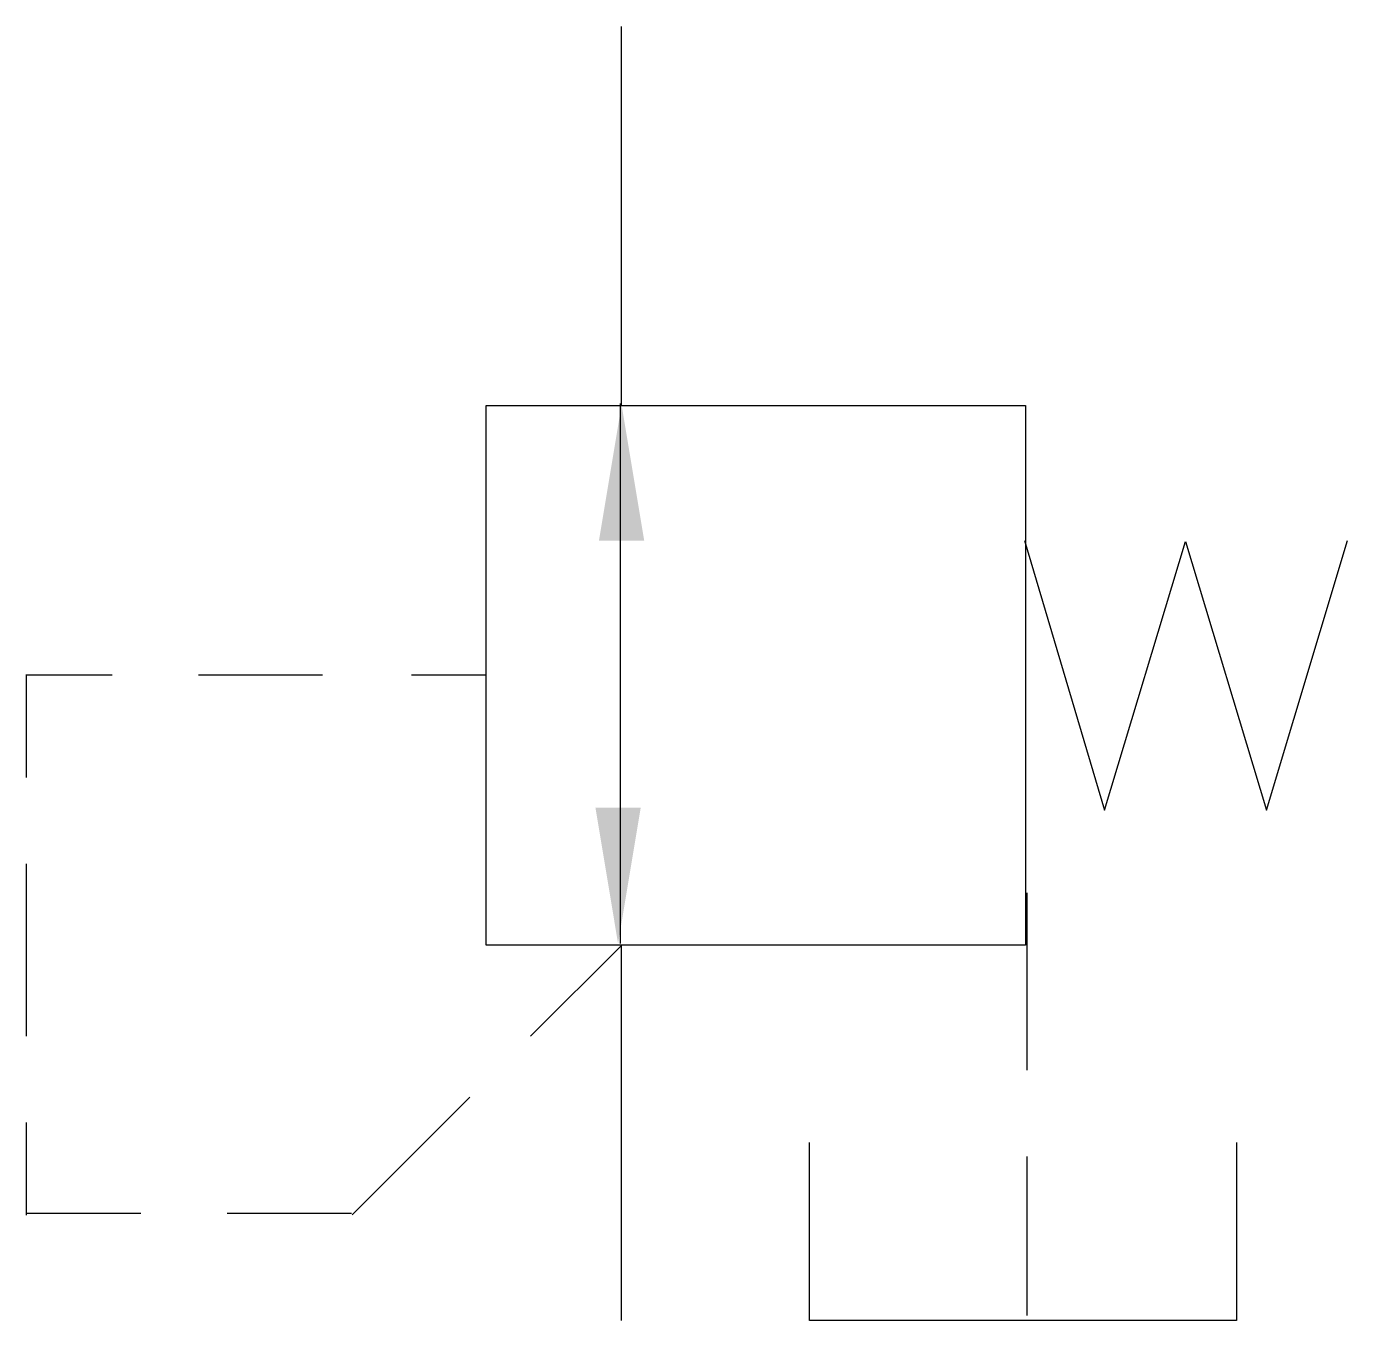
# Model space of a CAD drawing. Extents: x 88.1 to 112.6, y 15.1 to 39.1.
import ezdxf

# ---------------------------------------------------------------- set-up
doc = ezdxf.new("R2010")
doc.units = 0
doc.header["$LTSCALE"] = 5
doc.header["$MEASUREMENT"] = 0
doc.layers.add('11', color=1, linetype='CONTINUOUS')
doc.layers.add('12', color=2, linetype='CONTINUOUS')

# ---------------------------------------------------------------- blocks, each defined once
blk = doc.blocks.new('5171', base_point=(201.305, 88.5))
at = {"layer": '11'}
for p, q in [((201.383, 88.426), (201.383, 93.426)), ((213.383, 93.426), (213.383, 88.426)), ((213.383, 88.426), (201.383, 88.426))]:
    blk.add_line(p, q, dxfattribs=at)
blk = doc.blocks.new('5236', base_point=(344.924, 42.985))
at = {"layer": '11'}
for p, q in [((342.018, 47.871), (343.501, 42.874)), ((343.501, 42.874), (345.003, 47.856)), ((345.003, 47.856), (346.506, 42.874)), ((346.506, 42.874), (348.008, 47.871))]:
    blk.add_line(p, q, dxfattribs=at)

msp = doc.modelspace()

# ---------------------------------------------------------------- linework, layer by layer
at = {"layer": '11'}
for p, q in [((99.159, 39.105), (99.159, 32.074)), ((99.14, 32.116), (99.14, 22.1)), ((96.656, 22.074), (96.656, 32.074)), ((96.656, 32.074), (106.656, 32.074)), ((106.656, 32.074), (106.656, 22.074)), ((106.656, 22.074), (96.656, 22.074)), ((99.159, 22.074), (99.159, 15.11))]:
    msp.add_line(p, q, dxfattribs=at)
at = {"layer": '12'}
for p, q in [((88.13, 25.182), (88.13, 27.089)), ((89.719, 27.076), (88.13, 27.076)), ((93.622, 27.076), (91.319, 27.076)), ((96.656, 27.076), (95.273, 27.076)), ((88.13, 20.382), (88.13, 23.582)), ((106.678, 23.044), (106.678, 19.752)), ((99.175, 22.079), (97.48, 20.384)), ((96.349, 19.253), (94.167, 17.07)), ((88.13, 17.062), (88.13, 18.782)), ((106.678, 18.152), (106.678, 15.205)), ((90.253, 17.097), (88.13, 17.097)), ((94.156, 17.097), (91.853, 17.097))]:
    msp.add_line(p, q, dxfattribs=at)
for points in [[(98.746, 29.57), (99.586, 29.57), (99.166, 32.09)], [(98.681, 24.62), (99.521, 24.62), (99.101, 22.1)]]:
    msp.add_solid(points, dxfattribs=at)

# ---------------------------------------------------------------- block references
at = {"layer": '11'}
msp.add_blockref('5236', (109.545, 24.687), dxfattribs=at)
at = {"layer": '11', "xscale": 0.66, "yscale": 0.66, "zscale": 0.66}
msp.add_blockref('5171', (102.599, 15.159), dxfattribs=at)

doc.saveas('drawing.dxf')
